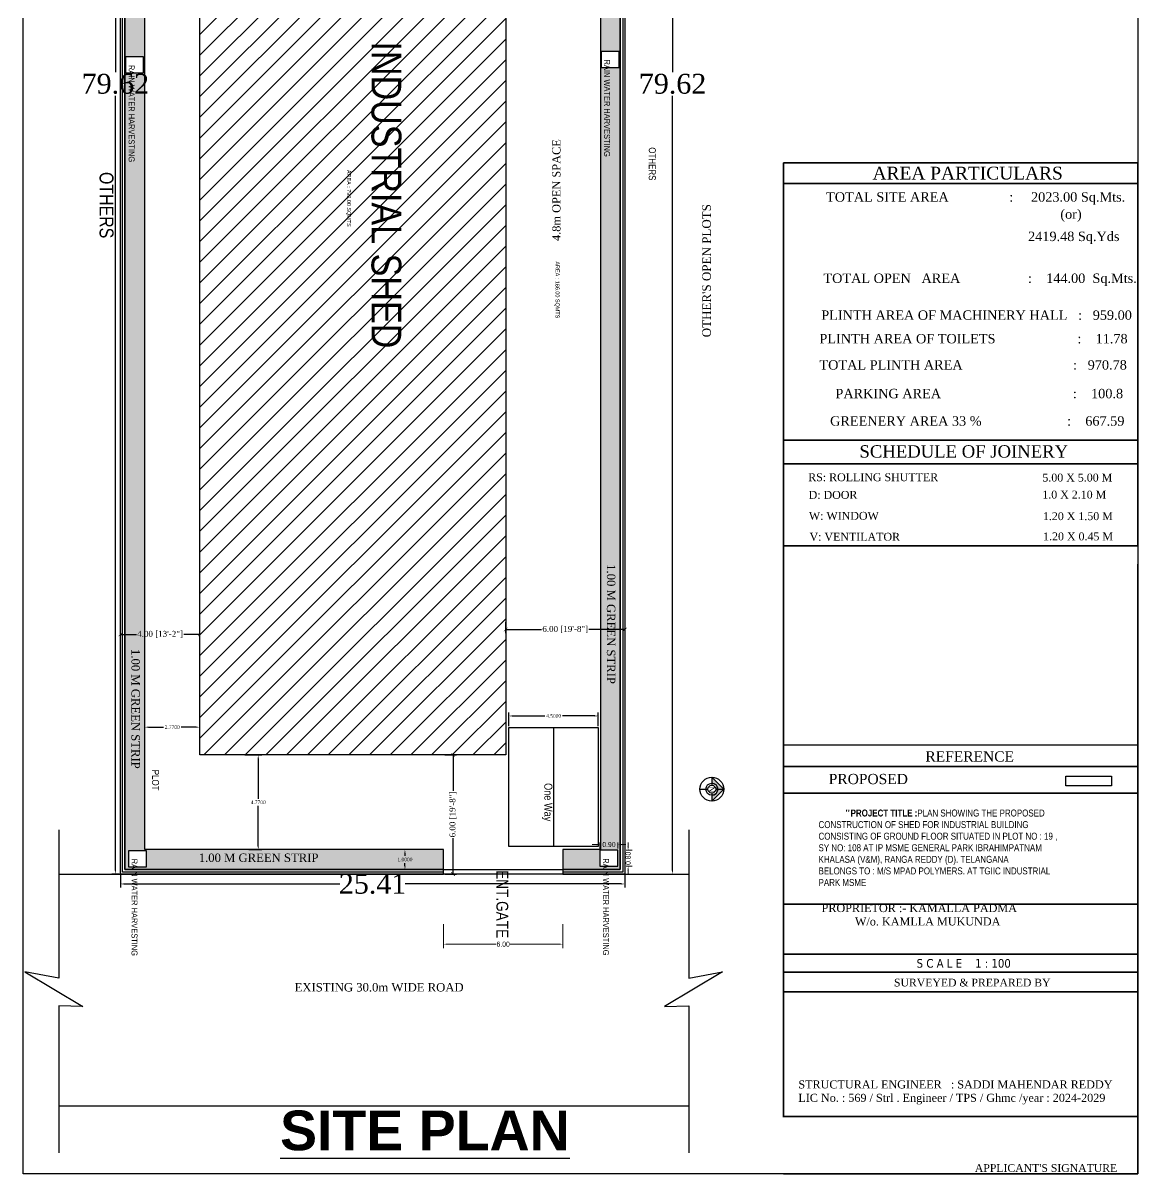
# Model space of a CAD drawing. Header units: inches. Extents: x -1613 to -235, y -419 to -299.
# Drawn here: x -1457.4 to -1401.3, y -415 to -357 of the extents above; entities that cross this region are included whole.
import ezdxf
from ezdxf.enums import TextEntityAlignment as Align

# ---------------------------------------------------------------- set-up
doc = ezdxf.new("R2010")
doc.units = ezdxf.units.IN
doc.header["$MEASUREMENT"] = 0
doc.header["$PDMODE"] = 34
doc.linetypes.add('CENTER', pattern=[0])
for name, color, linetype in [('_AccessoryUse', 32, 'Continuous'), ('_DIMENSIONW', 210, 'Continuous'), ('_Driveway', 71, 'Continuous'), ('_Plot', 7, 'Continuous'), ('_PlotAbuttingDetails', 135, 'Continuous'), ('_PrintAdditionalDetail', 193, 'Continuous'), ('_ProposedWork', 1, 'Continuous'), ('_SitePlan', 50, 'Continuous'), ('_SPLOT_DIMENSION', 7, 'Continuous'), ('_SUBSTRUCTURE_DIMENSION', 32, 'Continuous')]:
    doc.layers.add(name, color=color, linetype=linetype)
doc.layers.add('Big lines', color=210, linetype='Continuous', lineweight=35)
doc.styles.add('AutoDCRFont', font='ARIALN.TTF')
doc.styles.get("Standard").update_dxf_attribs({"font": 'times.ttf'})
doc.styles.add('TAHOMA', font='Tahoma.ttf', dxfattribs={"width": 0.96, "height": 0.3})
doc.styles.add('TIMES', font='times.ttf')
doc.dimstyles.new('DCR-PLOT-EXT', dxfattribs={"dimtxt": 0.18, "dimasz": 0.18, "dimexe": 0.18, "dimexo": 0.0625, "dimgap": 0.09, "dimtad": 0, "dimtih": 1, "dimtoh": 1, "dimdec": 4, "dimzin": 0, "dimdsep": 46, "dimtxsty": 'Standard', "dimcen": 0.09, "dimadec": 0, "dimazin": 0, "dimtfac": 1, "dimtdec": 4, "dimtofl": 0, "dimtmove": 0, "dimatfit": 3, "dimfxl": 1, "dimtolj": 1, "dimtzin": 0, "dimarcsym": 0})
doc.dimstyles.new('DCR-PLOT-INT', dxfattribs={"dimtxt": 0.25, "dimasz": 0.2, "dimexe": 0.2, "dimexo": 0.2, "dimgap": 0.09, "dimtad": 0, "dimtxsty": 'AutoDCRFont', "dimcen": 1, "dimdle": 0.1, "dimadec": 0, "dimazin": 2, "dimtfac": 1, "dimtdec": 4, "dimtofl": 0, "dimtmove": 0, "dimatfit": 3, "dimfxl": 1, "dimfxlon": 1, "dimtolj": 1, "dimtzin": 0, "dimlwd": 15, "dimlwe": 15, "dimarcsym": 0})
doc.dimstyles.get("Standard").update_dxf_attribs({"dimtxt": 0.3, "dimasz": 0.18, "dimexe": 0.18, "dimexo": 0.0625, "dimgap": 0.09, "dimtad": 0, "dimzin": 0, "dimdsep": 46, "dimtxsty": 'Standard', "dimblk": 'ARCHTICK', "dimblk2": 'ARCHTICK', "dimcen": 0.09, "dimadec": 0, "dimazin": 0, "dimtfac": 1, "dimtofl": 0, "dimtmove": 0, "dimatfit": 3, "dimfxl": 1, "dimtolj": 1, "dimtzin": 0, "dimarcsym": 0})

# ---------------------------------------------------------------- blocks, each defined once
blk = doc.blocks.new('North_PreDCR')
at = {"layer": '_PrintAdditionalDetail'}
h = blk.add_hatch(color=256, dxfattribs=at)
h.paths.add_polyline_path([(-0.6, 0), (-0.3, 0, -0.414214), (0, 0.3), (0, 0.6)])
h.paths.add_polyline_path([(0.3, 0), (0.6, 0), (0, 0.6), (0, 0.3, -0.414214)])
for p, q in [((-0.6, 0), (0, 0.6)), ((0, 0.6), (0.6, 0)), ((0, 0.2), (0, 0.6)), ((-0.6, 0), (-0.2, 0)), ((0.2, 0), (0.6, 0)), ((0, -0.6), (0, -0.2))]:
    blk.add_line(p, q, dxfattribs=at)
for radius in [0.6, 0.3, 0.2]:
    blk.add_circle((0, 0), radius, dxfattribs=at)
blk.add_arc((0, 0), 0.3, 0, 180, dxfattribs=at)
blk.add_text('N', height=0.3, dxfattribs=at).set_placement((0, 0), align=Align.MIDDLE_CENTER)
blk = doc.blocks.new('*D344')
at = {"layer": '_DIMENSIONW', "color": 0, "lineweight": -2, "transparency": 16777216}
for p, q in [((-1425.644, -320.244), (-1424.526, -320.244)), ((-1424.706, -320.424), (-1424.706, -359.454)), ((-1424.706, -399.684), (-1424.706, -360.654)), ((-1425.644, -399.864), (-1424.526, -399.864))]:
    blk.add_line(p, q, dxfattribs=at)
at = {"layer": '_DIMENSIONW', "color": 0, "transparency": 16777216}
for points in [[(-1424.736, -320.424), (-1424.676, -320.424), (-1424.706, -320.244)], [(-1424.736, -399.684), (-1424.676, -399.684), (-1424.706, -399.864)]]:
    blk.add_solid(points, dxfattribs=at)
at = {"layer": 'Defpoints', "color": 0, "transparency": 16777216}
for p in [(-1425.706, -320.244), (-1425.706, -399.864), (-1424.706, -399.864)]:
    blk.add_point(p, dxfattribs=at)
at = {"layer": '_DIMENSIONW', "color": 0, "lineweight": 15, "transparency": 16777216, "insert": (-1424.706, -360.054), "char_height": 1, "attachment_point": 5}
blk.add_mtext('\\A1;79.62', dxfattribs=at)
blk = doc.blocks.new('*D349')
at = {"color": 0, "lineweight": -2, "transparency": 16777216}
for p, q in [((-1446.261, -393.864), (-1445.398, -393.864)), ((-1445.578, -394.044), (-1445.578, -396.067)), ((-1445.578, -398.454), (-1445.578, -396.431)), ((-1446.054, -398.634), (-1445.398, -398.634))]:
    blk.add_line(p, q, dxfattribs=at)
at = {"color": 0, "transparency": 16777216}
for points in [[(-1445.608, -394.044), (-1445.548, -394.044), (-1445.578, -393.864)], [(-1445.608, -398.454), (-1445.548, -398.454), (-1445.578, -398.634)]]:
    blk.add_solid(points, dxfattribs=at)
at = {"layer": 'Defpoints', "color": 0, "transparency": 16777216}
for p in [(-1446.323, -393.864), (-1446.116, -398.634), (-1445.578, -398.634)]:
    blk.add_point(p, dxfattribs=at)
at = {"color": 0, "transparency": 16777216, "insert": (-1445.578, -396.249), "char_height": 0.18, "attachment_point": 5}
blk.add_mtext('\\A1;4.7700', dxfattribs=at)
blk = doc.blocks.new('*D350')
at = {"color": 0, "lineweight": -2, "transparency": 16777216}
for p, q in [((-1451.294, -392.55), (-1451.294, -392.283)), ((-1451.114, -392.463), (-1450.356, -392.463)), ((-1448.704, -392.463), (-1449.461, -392.463)), ((-1448.524, -392.615), (-1448.524, -392.283))]:
    blk.add_line(p, q, dxfattribs=at)
at = {"color": 0, "transparency": 16777216}
for points in [[(-1451.114, -392.433), (-1451.114, -392.493), (-1451.294, -392.463)], [(-1448.704, -392.433), (-1448.704, -392.493), (-1448.524, -392.463)]]:
    blk.add_solid(points, dxfattribs=at)
at = {"layer": 'Defpoints', "color": 0, "transparency": 16777216}
for p in [(-1451.294, -392.463), (-1451.294, -392.612), (-1448.524, -392.677)]:
    blk.add_point(p, dxfattribs=at)
at = {"color": 0, "transparency": 16777216, "insert": (-1449.909, -392.463), "char_height": 0.18, "attachment_point": 5}
blk.add_mtext('\\A1;2.7700', dxfattribs=at)
blk = doc.blocks.new('*D351')
at = {"color": 0, "lineweight": -2, "transparency": 16777216}
for p, q in [((-1437.557, -398.634), (-1438.367, -398.634)), ((-1438.187, -398.814), (-1438.187, -398.952)), ((-1438.187, -399.454), (-1438.187, -399.316)), ((-1437.601, -399.634), (-1438.367, -399.634))]:
    blk.add_line(p, q, dxfattribs=at)
at = {"color": 0, "transparency": 16777216}
for points in [[(-1438.217, -398.814), (-1438.157, -398.814), (-1438.187, -398.634)], [(-1438.217, -399.454), (-1438.157, -399.454), (-1438.187, -399.634)]]:
    blk.add_solid(points, dxfattribs=at)
at = {"layer": 'Defpoints', "color": 0, "transparency": 16777216}
for p in [(-1437.494, -398.634), (-1438.187, -399.634), (-1437.538, -399.634)]:
    blk.add_point(p, dxfattribs=at)
at = {"color": 0, "transparency": 16777216, "insert": (-1438.187, -399.134), "char_height": 0.18, "attachment_point": 5}
blk.add_mtext('\\A1;1.0000', dxfattribs=at)
blk = doc.blocks.new('*D354')
at = {"color": 0, "lineweight": -2, "transparency": 16777216}
for p, q in [((-1432.947, -392.409), (-1432.947, -391.719)), ((-1432.767, -391.899), (-1431.146, -391.899)), ((-1428.627, -391.899), (-1430.248, -391.899)), ((-1428.447, -392.409), (-1428.447, -391.719))]:
    blk.add_line(p, q, dxfattribs=at)
at = {"color": 0, "transparency": 16777216}
for points in [[(-1432.767, -391.869), (-1432.767, -391.929), (-1432.947, -391.899)], [(-1428.627, -391.869), (-1428.627, -391.929), (-1428.447, -391.899)]]:
    blk.add_solid(points, dxfattribs=at)
at = {"layer": 'Defpoints', "color": 0, "transparency": 16777216}
for p in [(-1432.947, -391.899), (-1432.947, -392.472), (-1428.447, -392.472)]:
    blk.add_point(p, dxfattribs=at)
at = {"color": 0, "transparency": 16777216, "insert": (-1430.697, -391.899), "char_height": 0.18, "attachment_point": 5}
blk.add_mtext('\\A1;4.5000', dxfattribs=at)
blk = doc.blocks.new('_ArchTick')
at = {"color": 0, "linetype": 'ByBlock', "const_width": 0.15}
blk.add_lwpolyline([(-0.5, -0.5), (0.5, 0.5)], dxfattribs=at)
blk = doc.blocks.new('*D355')
at = {"color": 0, "lineweight": -2, "transparency": 16777216}
for p, q in [((-1436.171, -393.864), (-1435.584, -393.864)), ((-1435.764, -393.864), (-1435.764, -395.675)), ((-1435.764, -399.864), (-1435.764, -398.053)), ((-1436.176, -399.864), (-1435.584, -399.864))]:
    blk.add_line(p, q, dxfattribs=at)
at = {"layer": 'Defpoints', "color": 0, "transparency": 16777216}
for p in [(-1436.234, -393.864), (-1435.764, -393.864), (-1436.239, -399.864)]:
    blk.add_point(p, dxfattribs=at)
at = {"color": 0, "lineweight": -2, "transparency": 16777216, "xscale": 0.18, "yscale": 0.18, "zscale": 0.18}
for p, rotation in [((-1435.764, -393.864), 90), ((-1435.764, -399.864), 270)]:
    blk.add_blockref('_ArchTick', p, dxfattribs=dict(at, rotation=rotation))
at = {"color": 0, "transparency": 16777216, "insert": (-1435.764, -396.864), "char_height": 0.3, "attachment_point": 5, "rotation": 90}
blk.add_mtext('\\A1;6.00 [19\'-8"]', dxfattribs=at)
blk = doc.blocks.new('*D356')
at = {"color": 0, "lineweight": -2, "transparency": 16777216}
for p, q in [((-1433.114, -387.166), (-1433.114, -387.724)), ((-1427.114, -387.167), (-1427.114, -387.724)), ((-1433.114, -387.544), (-1431.303, -387.544)), ((-1427.114, -387.544), (-1428.924, -387.544))]:
    blk.add_line(p, q, dxfattribs=at)
at = {"layer": 'Defpoints', "color": 0, "transparency": 16777216}
for p in [(-1433.114, -387.104), (-1427.114, -387.104), (-1427.114, -387.544)]:
    blk.add_point(p, dxfattribs=at)
at = {"color": 0, "lineweight": -2, "transparency": 16777216, "xscale": 0.18, "yscale": 0.18, "zscale": 0.18, "rotation": 180}
blk.add_blockref('_ArchTick', (-1433.114, -387.544), dxfattribs=at)
at = {"color": 0, "lineweight": -2, "transparency": 16777216, "xscale": 0.18, "yscale": 0.18, "zscale": 0.18}
blk.add_blockref('_ArchTick', (-1427.114, -387.544), dxfattribs=at)
at = {"color": 0, "transparency": 16777216, "insert": (-1430.114, -387.544), "char_height": 0.3, "attachment_point": 5}
blk.add_mtext('\\A1;6.00 [19\'-8"]', dxfattribs=at)
blk = doc.blocks.new('*D357')
at = {"color": 0, "lineweight": -2, "transparency": 16777216}
for p, q in [((-1452.524, -387.821), (-1452.524, -387.611)), ((-1452.524, -387.791), (-1451.719, -387.791)), ((-1448.524, -387.791), (-1449.328, -387.791)), ((-1448.524, -387.833), (-1448.524, -387.611))]:
    blk.add_line(p, q, dxfattribs=at)
at = {"layer": 'Defpoints', "color": 0, "transparency": 16777216}
for p in [(-1452.524, -387.791), (-1452.524, -387.884), (-1448.524, -387.896)]:
    blk.add_point(p, dxfattribs=at)
at = {"color": 0, "lineweight": -2, "transparency": 16777216, "xscale": 0.18, "yscale": 0.18, "zscale": 0.18, "rotation": 180}
blk.add_blockref('_ArchTick', (-1452.524, -387.791), dxfattribs=at)
at = {"color": 0, "lineweight": -2, "transparency": 16777216, "xscale": 0.18, "yscale": 0.18, "zscale": 0.18}
blk.add_blockref('_ArchTick', (-1448.524, -387.791), dxfattribs=at)
at = {"color": 0, "transparency": 16777216, "insert": (-1450.524, -387.791), "char_height": 0.3, "attachment_point": 5}
blk.add_mtext('\\A1;4.00 [13\'-2"]', dxfattribs=at)
blk = doc.blocks.new('*D331')
at = {"layer": '_SPLOT_DIMENSION', "color": 0, "lineweight": -2, "transparency": 16777216}
for p, q in [((-1452.524, -399.926), (-1452.524, -400.544)), ((-1427.114, -399.926), (-1427.114, -400.544)), ((-1452.344, -400.364), (-1441.464, -400.364)), ((-1427.294, -400.364), (-1438.173, -400.364))]:
    blk.add_line(p, q, dxfattribs=at)
at = {"layer": '_SPLOT_DIMENSION', "color": 0, "transparency": 16777216}
for points in [[(-1452.344, -400.334), (-1452.344, -400.394), (-1452.524, -400.364)], [(-1427.294, -400.334), (-1427.294, -400.394), (-1427.114, -400.364)]]:
    blk.add_solid(points, dxfattribs=at)
at = {"layer": 'Defpoints', "color": 0, "transparency": 16777216}
for p in [(-1452.524, -399.864), (-1427.114, -399.864), (-1452.524, -400.364)]:
    blk.add_point(p, dxfattribs=at)
at = {"layer": '_SPLOT_DIMENSION', "color": 0, "transparency": 16777216, "insert": (-1439.819, -400.364), "char_height": 1, "attachment_point": 5}
blk.add_mtext('\\A1;25.41', dxfattribs=at)
blk = doc.blocks.new('*D332')
at = {"layer": '_SPLOT_DIMENSION', "color": 0, "lineweight": -2, "transparency": 16777216}
for p, q in [((-1452.586, -320.244), (-1452.954, -320.244)), ((-1452.774, -320.424), (-1452.774, -359.454)), ((-1452.774, -399.684), (-1452.774, -360.654)), ((-1452.586, -399.864), (-1452.954, -399.864))]:
    blk.add_line(p, q, dxfattribs=at)
at = {"layer": '_SPLOT_DIMENSION', "color": 0, "transparency": 16777216}
for points in [[(-1452.804, -320.424), (-1452.744, -320.424), (-1452.774, -320.244)], [(-1452.804, -399.684), (-1452.744, -399.684), (-1452.774, -399.864)]]:
    blk.add_solid(points, dxfattribs=at)
at = {"layer": 'Defpoints', "color": 0, "transparency": 16777216}
for p in [(-1452.774, -320.244), (-1452.524, -320.244), (-1452.524, -399.864)]:
    blk.add_point(p, dxfattribs=at)
at = {"layer": '_SPLOT_DIMENSION', "color": 0, "transparency": 16777216, "insert": (-1452.774, -360.054), "char_height": 1, "attachment_point": 5}
blk.add_mtext('\\A1;79.62', dxfattribs=at)
blk = doc.blocks.new('*D341')
at = {"layer": '_SUBSTRUCTURE_DIMENSION', "color": 0, "linetype": 'Continuous', "lineweight": 15, "transparency": 16777216}
for p, q in [((-1426.945, -398.468), (-1426.945, -398.268)), ((-1427.045, -398.668), (-1426.745, -398.668)), ((-1427.045, -399.47), (-1426.745, -399.47)), ((-1426.945, -399.67), (-1426.945, -399.87))]:
    blk.add_line(p, q, dxfattribs=at)
at = {"layer": '_SUBSTRUCTURE_DIMENSION', "color": 0, "transparency": 16777216}
for points in [[(-1426.978, -398.468), (-1426.912, -398.468), (-1426.945, -398.668)], [(-1426.978, -399.67), (-1426.912, -399.67), (-1426.945, -399.47)]]:
    blk.add_solid(points, dxfattribs=at)
at = {"layer": 'Defpoints', "color": 0, "transparency": 16777216}
for p in [(-1427.245, -398.668), (-1427.245, -399.47), (-1426.945, -399.47)]:
    blk.add_point(p, dxfattribs=at)
at = {"layer": '_SUBSTRUCTURE_DIMENSION', "color": 0, "transparency": 16777216, "insert": (-1426.945, -399.069), "char_height": 0.25, "attachment_point": 5, "rotation": 90, "style": 'AutoDCRFont'}
blk.add_mtext('\\A1;0.80', dxfattribs=at)
blk = doc.blocks.new('*D342')
at = {"layer": '_SUBSTRUCTURE_DIMENSION', "color": 0, "linetype": 'Continuous', "lineweight": 15, "transparency": 16777216}
for p, q in [((-1428.562, -398.378), (-1428.762, -398.378)), ((-1428.362, -398.278), (-1428.362, -398.578)), ((-1427.46, -398.278), (-1427.46, -398.578)), ((-1427.26, -398.378), (-1427.06, -398.378))]:
    blk.add_line(p, q, dxfattribs=at)
at = {"layer": '_SUBSTRUCTURE_DIMENSION', "color": 0, "transparency": 16777216}
for points in [[(-1428.562, -398.344), (-1428.562, -398.411), (-1428.362, -398.378)], [(-1427.26, -398.344), (-1427.26, -398.411), (-1427.46, -398.378)]]:
    blk.add_solid(points, dxfattribs=at)
at = {"layer": 'Defpoints', "color": 0, "transparency": 16777216}
for p in [(-1428.362, -398.078), (-1428.362, -398.378), (-1427.46, -398.078)]:
    blk.add_point(p, dxfattribs=at)
at = {"layer": '_SUBSTRUCTURE_DIMENSION', "color": 0, "transparency": 16777216, "insert": (-1427.911, -398.378), "char_height": 0.25, "attachment_point": 5, "style": 'AutoDCRFont'}
blk.add_mtext('\\A1;0.90', dxfattribs=at)
blk = doc.blocks.new('*D343')
at = {"layer": '_SUBSTRUCTURE_DIMENSION', "color": 0, "linetype": 'Continuous', "lineweight": 15, "transparency": 16777216}
for p, q in [((-1436.239, -402.397), (-1436.239, -403.597)), ((-1430.239, -402.397), (-1430.239, -403.597)), ((-1436.039, -403.397), (-1433.595, -403.397)), ((-1430.439, -403.397), (-1432.882, -403.397))]:
    blk.add_line(p, q, dxfattribs=at)
at = {"layer": '_SUBSTRUCTURE_DIMENSION', "color": 0, "transparency": 16777216}
for points in [[(-1436.039, -403.364), (-1436.039, -403.431), (-1436.239, -403.397)], [(-1430.439, -403.364), (-1430.439, -403.431), (-1430.239, -403.397)]]:
    blk.add_solid(points, dxfattribs=at)
at = {"layer": 'Defpoints', "color": 0, "transparency": 16777216}
for p in [(-1436.239, -399.634), (-1430.239, -399.634), (-1430.239, -403.397)]:
    blk.add_point(p, dxfattribs=at)
at = {"layer": '_SUBSTRUCTURE_DIMENSION', "color": 0, "transparency": 16777216, "insert": (-1433.239, -403.397), "char_height": 0.25, "attachment_point": 5, "style": 'AutoDCRFont'}
blk.add_mtext('\\A1;6.00', dxfattribs=at)

msp = doc.modelspace()

# ---------------------------------------------------------------- hatches: boundary and pattern name
at = {"layer": '_Plot', "ltscale": 0.2}
h = msp.add_hatch(dxfattribs=at)
h.set_pattern_fill('AR-SAND', color=3, scale=0.2)
h.set_pattern_definition([(37.5, (0, 0), (-0.01259867, 0.385364754), [0, -0.304, 0, -0.34, 0, -0.325]), (7.5, (0, 0), (0.35395534, 0.56442921), [0, -0.164, 0, -0.274, 0, -0.105]), (327.5, (-0.246, 0), (0.62282837, 0.00113181), [0, -0.1, 0, -0.36, 0, -0.47]), (317.5, (-0.246, 0), (0.60122532, 0.17553511), [0, -0.05, 0, -0.236, 0, -0.27])])
h.paths.add_polyline_path([(-1427.34363, -326.24396), (-1452.29363, -326.24396), (-1452.29363, -399.63396), (-1436.23874, -399.63396), (-1436.23874, -398.63396), (-1451.29363, -398.63396), (-1451.29363, -327.24396), (-1428.34363, -327.24396), (-1428.34363, -398.63396), (-1430.23874, -398.63396), (-1430.23874, -399.63396), (-1427.34363, -399.63396)])
h.paths.add_polyline_path([(-1428.30571, -359.22443), (-1428.30571, -358.42164), (-1427.40376, -358.42164), (-1427.40376, -359.22443)], flags=16)
h.paths.add_polyline_path([(-1451.35838, -359.49505), (-1452.26033, -359.49505), (-1452.26033, -358.69225), (-1451.35838, -358.69225)], flags=16)
h.paths.add_polyline_path([(-1427.46023, -398.66765), (-1427.46023, -399.47044), (-1428.36218, -399.47044), (-1428.36218, -398.66765)], flags=16)
h.paths.add_polyline_path([(-1451.21068, -398.69152), (-1451.21068, -399.49431), (-1452.11263, -399.49431), (-1452.11263, -398.69152)], flags=16)
h.paths.add_polyline_path([(-1451.97292, -344.80051), (-1451.97292, -350.91406), (-1451.32446, -350.91406), (-1451.32446, -344.80051)], flags=24)
h.paths.add_polyline_path([(-1452.08051, -388.41721), (-1452.08051, -394.53076), (-1451.43205, -394.53076), (-1451.43205, -388.41721)], flags=24)
h.paths.add_polyline_path([(-1428.13051, -384.14403), (-1428.13051, -390.25758), (-1427.48205, -390.25758), (-1427.48205, -384.14403)], flags=24)
h.paths.add_polyline_path([(-1428.13051, -348.93855), (-1428.13051, -355.0521), (-1427.48205, -355.0521), (-1427.48205, -348.93855)], flags=24)
h.paths.add_polyline_path([(-1444.49071, -327.08911), (-1438.37716, -327.08911), (-1438.37716, -326.44065), (-1444.49071, -326.44065)], flags=24)
h.paths.add_polyline_path([(-1448.68442, -399.3711), (-1442.57087, -399.3711), (-1442.57087, -398.72264), (-1448.68442, -398.72264)], flags=24)
h.paths.add_polyline_path([(-1452.27788, -358.99225), (-1452.27788, -363.62875), (-1451.65332, -363.62875), (-1451.65332, -358.99225)], flags=24)
h.paths.add_polyline_path([(-1428.32326, -358.72164), (-1428.32326, -363.35813), (-1427.6987, -363.35813), (-1427.6987, -358.72164)], flags=24)
h.paths.add_polyline_path([(-1428.37973, -398.96764), (-1428.37973, -403.60414), (-1427.75517, -403.60414), (-1427.75517, -398.96764)], flags=9)
h.paths.add_polyline_path([(-1452.13017, -398.99151), (-1452.13017, -403.62801), (-1451.50562, -403.62801), (-1451.50562, -398.99151)], flags=9)
h.paths.add_polyline_path([(-1451.85354, -339.41473), (-1451.85354, -341.90914), (-1451.43717, -341.90914), (-1451.43717, -339.41473)], flags=24)
at = {"layer": '_ProposedWork'}
h = msp.add_hatch(dxfattribs=at)
h.set_pattern_fill('ANSI31', color=256, scale=5.9)
h.paths.add_polyline_path([(-1433.11363, -331.63396), (-1448.52363, -331.63396), (-1448.52363, -393.86396), (-1433.11363, -393.86396)])
h.paths.add_polyline_path([(-1443.32754, -341.45745, -1), (-1443.02754, -341.45745, -1)], flags=16)
h.paths.add_polyline_path([(-1443.17754, -340.38245), (-1443.17754, -340.30745, 0.41421356), (-1443.32754, -340.45745), (-1443.25254, -340.45745, -0.41421356)], flags=16)
h.paths.add_polyline_path([(-1440.28506, -357.52476), (-1440.28506, -373.76436), (-1437.95679, -373.76436), (-1437.95679, -357.52476)], flags=24)
h.paths.add_polyline_path([(-1441.22147, -364.33443), (-1441.22147, -366.82883), (-1440.8051, -366.82883), (-1440.8051, -364.33443)], flags=24)

# ---------------------------------------------------------------- linework, layer by layer
at = {"lineweight": 35}
for p, q in [((-1419.11299, -365.07745), (-1401.26023, -365.07745)), ((-1401.26023, -376.34332), (-1401.26023, -368.27967)), ((-1401.27581, -383.3212), (-1419.11299, -383.3212)), ((-1419.11299, -383.3212), (-1419.11299, -395.79296)), ((-1401.27581, -384.25184), (-1401.27581, -414.97653)), ((-1419.11299, -394.45141), (-1401.27581, -394.45141)), ((-1419.11299, -395.79296), (-1401.27581, -395.79296)), ((-1419.11299, -395.79296), (-1419.11299, -404.11025)), ((-1419.11299, -401.37804), (-1401.27581, -401.37804)), ((-1419.11299, -403.89609), (-1401.27581, -403.89609)), ((-1419.11299, -412.11674), (-1419.11299, -404.05309)), ((-1419.11299, -404.81336), (-1401.27581, -404.81336)), ((-1419.11299, -405.80067), (-1401.27581, -405.80067)), ((-1419.11299, -412.07411), (-1401.27581, -412.07411)), ((-1419.11299, -414.97653), (-1401.27581, -414.97653))]:
    msp.add_line(p, q, dxfattribs=at)
for p, q in [((-1419.12857, -383.3212), (-1419.12857, -393.34988)), ((-1419.12857, -393.34988), (-1401.27581, -393.34988)), ((-1418.01523, -393.34988), (-1401.27581, -393.34988))]:
    msp.add_line(p, q)
for points in [[(-1436.23874, -399.86396), (-1452.52363, -399.86396), (-1452.52363, -320.24396), (-1427.11363, -320.24396), (-1427.11363, -399.86396), (-1430.23874, -399.86396)], [(-1436.23874, -399.76396), (-1452.42363, -399.76396), (-1452.42363, -320.34396), (-1427.21363, -320.34396), (-1427.21363, -399.76396), (-1430.23874, -399.76396)], [(-1436.23874, -399.63396), (-1452.29363, -399.63396), (-1452.29363, -320.47396), (-1427.34363, -320.47396), (-1427.34363, -399.63396), (-1430.23874, -399.63396)], [(-1455.62477, -399.86396), (-1436.23874, -399.86396)], [(-1436.23874, -399.86396), (-1436.23874, -399.63396)], [(-1430.23874, -399.63396), (-1430.23874, -399.86396)], [(-1430.23874, -399.86396), (-1423.89177, -399.86396)], [(-1423.89177, -411.56609), (-1455.62477, -411.56609)]]:
    msp.add_lwpolyline(points)
msp.add_lwpolyline([(-1430.23874, -398.63396), (-1430.23874, -399.63396), (-1427.34363, -399.63396), (-1427.34363, -326.24396), (-1452.29363, -326.24396), (-1452.29363, -399.63396), (-1436.23874, -399.63396), (-1436.23874, -398.63396), (-1451.29363, -398.63396), (-1451.29363, -327.24396), (-1428.34363, -327.24396), (-1428.34363, -398.63396)], close=True)
msp.add_lwpolyline([(-1401.26023, -379.20311), (-1419.11299, -379.20311), (-1419.11299, -364.03586), (-1401.26023, -364.03586)], close=True, dxfattribs=at)
at = {"lineweight": 25}
msp.add_lwpolyline([(-1404.89626, -394.9375), (-1402.60087, -394.9375), (-1402.60087, -395.42709), (-1404.89626, -395.42709)], close=True, dxfattribs=at)
at = {"layer": '_AccessoryUse', "color": 92}
for points in [[(-1452.26033, -358.69225), (-1452.26033, -359.49505), (-1451.35838, -359.49505), (-1451.35838, -358.69225)], [(-1428.30571, -358.42164), (-1428.30571, -359.22443), (-1427.40376, -359.22443), (-1427.40376, -358.42164)], [(-1452.11263, -398.69152), (-1452.11263, -399.49431), (-1451.21068, -399.49431), (-1451.21068, -398.69152)], [(-1428.36218, -398.66765), (-1428.36218, -399.47044), (-1427.46023, -399.47044), (-1427.46023, -398.66765)]]:
    msp.add_lwpolyline(points, close=True, dxfattribs=at)
at = {"layer": '_AccessoryUse', "color": 34}
msp.add_lwpolyline([(-1430.23874, -399.63396), (-1430.23874, -399.86396), (-1436.23874, -399.86396), (-1436.23874, -399.63396)], close=True, dxfattribs=at)
at = {"layer": '_Driveway'}
msp.add_lwpolyline([(-1428.44709, -398.47171), (-1432.94709, -398.47171), (-1432.94709, -392.47171), (-1428.44709, -392.47171)], close=True, dxfattribs=at)
at = {"layer": '_Driveway', "linetype": 'CENTER'}
msp.add_lwpolyline([(-1430.69709, -392.47171), (-1430.69709, -398.47171)], dxfattribs=at)
at = {"layer": '_Plot'}
for p, q in [((-1455.62477, -397.63206), (-1455.62477, -405.11401)), ((-1423.89177, -397.63206), (-1423.89177, -405.11401)), ((-1455.62477, -405.11401), (-1457.32908, -404.78555)), ((-1457.32908, -404.78555), (-1454.41235, -406.54053)), ((-1422.18747, -404.78555), (-1425.10419, -406.54053)), ((-1423.89177, -405.11401), (-1422.18747, -404.78555)), ((-1454.41235, -406.54053), (-1455.62477, -406.50805)), ((-1455.62477, -406.50805), (-1455.62477, -413.90614)), ((-1425.10419, -406.54053), (-1423.89177, -406.50805)), ((-1423.89177, -406.50805), (-1423.89177, -413.90614))]:
    msp.add_line(p, q, dxfattribs=at)
msp.add_lwpolyline([(-1427.11363, -320.24396), (-1427.11363, -399.86396), (-1452.52363, -399.86396), (-1452.52363, -320.24396)], close=True, dxfattribs=at)
at = {"layer": '_ProposedWork'}
msp.add_lwpolyline([(-1433.11363, -331.63396), (-1433.11363, -393.86396), (-1448.52363, -393.86396), (-1448.52363, -331.63396)], close=True, dxfattribs=at)
at = {"layer": '_SitePlan'}
msp.add_lwpolyline([(-1401.27581, -306.22245), (-1401.27581, -414.97653), (-1457.42755, -414.97653), (-1457.42755, -306.22245)], close=True, dxfattribs=at)
at = {"layer": 'Big lines', "color": 7}
for p, q in [((-1401.26023, -378.51726), (-1401.26023, -383.3212)), ((-1419.11299, -379.20311), (-1401.26023, -379.20311)), ((-1405.25215, -383.3212), (-1419.11299, -383.3212))]:
    msp.add_line(p, q, dxfattribs=at)
msp.add_lwpolyline([(-1401.26023, -377.99985), (-1419.11299, -377.99985), (-1419.11299, -383.3212)], dxfattribs=at)

# ---------------------------------------------------------------- block references
at = {"layer": '_PrintAdditionalDetail', "rotation": 270}
msp.add_blockref('North_PreDCR', (-1422.72763, -395.58796), dxfattribs=at)

# ---------------------------------------------------------------- texts
at = {"style": 'TIMES'}
for s, height, rotation, p in [('4.8m OPEN SPACE', 0.4116571, 90, (-1430.35313, -367.96783)), ("OTHER'S OPEN PLOTS", 0.4341136, 90, (-1422.77495, -372.81898)), ('1.00 M GREEN STRIP', 0.4228543, 270, (-1428.01298, -384.2521)), ('1.00 M GREEN STRIP', 0.4228543, 270, (-1451.96298, -388.52528))]:
    msp.add_text(s, height=height, rotation=rotation, dxfattribs=at).set_placement(p)
at = {"lineweight": 25}
for s, height, style, p in [('AREA PARTICULARS', 0.6469997, 'TIMES', (-1414.63109, -364.86996)), ('TOTAL SITE AREA                 :     2023.00 Sq.Mts.', 0.4750782, 'TIMES', (-1416.97159, -365.98462)), ('(or)', 0.475078, 'TIMES', (-1405.17173, -366.84928)), ('2419.48 Sq.Yds', 0.4750782, 'TIMES', (-1406.79734, -367.97019)), ('TOTAL OPEN   AREA                   :    144.00  Sq.Mts.', 0.4750782, 'TIMES', (-1417.10708, -370.0808)), ('PLINTH AREA OF MACHINERY HALL   :   959.00', 0.4750782, 'TIMES', (-1417.21353, -371.93909)), ('PLINTH AREA OF TOILETS                       :    11.78', 0.4750782, 'TIMES', (-1417.3073, -373.12525)), ('TOTAL PLINTH AREA                               :   970.78', 0.4750782, 'TIMES', (-1417.3073, -374.44743)), ('    PARKING AREA                                     :    100.8', 0.4750782, 'TIMES', (-1417.21833, -375.89155)), ('GREENERY AREA 33 %%%                        :    667.59', 0.4750782, 'TIMES', (-1416.7706, -377.27262)), ('PROPOSED', 0.516205, 'TIMES', (-1416.83793, -395.33303)), ('S C A L E    1 : 100', 0.4341136, 'TAHOMA', (-1412.41171, -404.58072)), ('SURVEYED & PREPARED BY', 0.3907022, 'TIMES', (-1413.55055, -405.52831)), ("APPLICANT'S SIGNATURE", 0.3907022, 'TIMES', (-1409.47759, -414.87083))]:
    msp.add_text(s, height=height, dxfattribs=dict(at, style=style)).set_placement(p)
at = {"color": 7, "lineweight": 25, "style": 'TIMES'}
msp.add_text('SCHEDULE OF JOINERY', height=0.6232252, dxfattribs=at).set_placement((-1415.29084, -378.88116))
at = {"color": 7, "lineweight": 25, "ltscale": 0.2, "style": 'TIMES'}
for s, height, p in [('RS: ROLLING SHUTTER', 0.3979375, (-1417.87086, -380.06961)), ('5.00 X 5.00 M', 0.3979375, (-1406.077, -380.08739)), ('D: DOOR', 0.397937, (-1417.84961, -380.95821)), ('  1.0 X 2.10 M', 0.3979375, (-1406.38089, -380.94531)), ('W: WINDOW', 0.397937, (-1417.83657, -382.0128)), ('1.20 X 1.50 M', 0.3979375, (-1406.04977, -382.03057)), ('V: VENTILATOR', 0.3979375, (-1417.80525, -383.06758)), ('1.20 X 0.45 M', 0.3979375, (-1406.04041, -383.04938))]:
    msp.add_text(s, height=height, dxfattribs=at).set_placement(p)
at = {"lineweight": 25, "style": 'TIMES'}
msp.add_text('REFERENCE', height=0.516205, dxfattribs=at).set_placement((-1407.50617, -394.1969), align=Align.RIGHT)
at = {"style": 'TIMES'}
for s, p in [('1.00 M GREEN STRIP', (-1448.57634, -399.25357)), (' EXISTING 30.0m WIDE ROAD', (-1443.90611, -405.78052))]:
    msp.add_text(s, height=0.4228543, dxfattribs=at).set_placement(p)
at = {"char_height": 0.2, "attachment_point": 1, "rotation": 270, "style": 'AutoDCRFont'}
for s, insert in [('AREA : 790.00 SQMTS', (-1440.90912, -364.3847)), ('AREA : 186.00 SQMTS', (-1430.40128, -368.99616))]:
    msp.add_mtext_dynamic_manual_height_columns(s, width=2.7925012, gutter_width=1, heights=[0], dxfattribs=dict(at, insert=insert))
at = {"attachment_point": 1}
for s, insert, char_height, width in [('{\\H0.86383x;        \\fTimes New Roman|b1|i0|c0|p18;  "\\fArial Narrow|b1|i0|c0|p34;PROJECT TITLE :\\fArial Narrow|b0|i0|c0|p34;PLAN SHOWING THE PROPOSED CONSTRUCTION OF SHED FOR INDUSTRIAL BUILDING CONSISTING OF GROUND FLOOR SITUATED IN PLOT NO : 19 , SY NO: 108 AT IP MSME GENERAL PARK IBRAHIMPATNAM KHALASA (V&M), RANGA REDDY (D). TELANGANA\\P\\pxqc;BELONGS TO : M/S MPAD POLYMERS. AT TGIIC INDUSTRIAL PARK MSME}\\P\\P\\pq*; PROPRIETOR :- KAMALLA PADMA                             W/o. KAMLLA MUKUNDA', (-1417.35206, -396.61462), 0.40517269, 12.4667792), ('STRUCTURAL ENGINEER   : SADDI MAHENDAR REDDY\\PLIC No. : 569 / Strl . Engineer / TPS / Ghmc /year : 2024-2029', (-1418.3698, -410.26099), 0.4051727, 15.706429)]:
    msp.add_mtext(s, dxfattribs=dict(at, insert=insert, char_height=char_height, width=width))
at = {"layer": '_AccessoryUse', "color": 92, "char_height": 0.3, "attachment_point": 1, "rotation": 270, "style": 'AutoDCRFont'}
for insert in [(-1427.85474, -358.82303), (-1451.80936, -359.09365), (-1451.66165, -399.09291), (-1427.91121, -399.06904)]:
    msp.add_mtext('RAIN WATER HARVESTING', dxfattribs=dict(at, insert=insert))
at = {"layer": '_AccessoryUse', "color": 34, "insert": (-1432.9835, -399.66894), "char_height": 0.597829, "attachment_point": 1, "rotation": 270, "style": 'AutoDCRFont'}
msp.add_mtext('ENT.GATE', dxfattribs=at)
at = {"layer": '_Driveway', "insert": (-1430.7623, -395.28166), "char_height": 0.403424, "attachment_point": 1, "rotation": 270, "style": 'AutoDCRFont'}
msp.add_mtext('One Way', dxfattribs=at)
at = {"layer": '_Plot', "insert": (-1450.57518, -394.60877), "char_height": 0.35, "attachment_point": 1, "rotation": 270, "style": 'AutoDCRFont'}
msp.add_mtext_dynamic_manual_height_columns('PLOT', width=0.427162, gutter_width=1, heights=[0], dxfattribs=at)
at = {"layer": '_PlotAbuttingDetails', "attachment_point": 1, "rotation": 270, "style": 'AutoDCRFont'}
for width, gutter_width, insert, char_height in [(8.5806271, 1, (-1425.55227, -363.24669), 0.35), (17.1612542, 2, (-1452.87112, -364.48993), 0.7)]:
    msp.add_mtext_dynamic_manual_height_columns('OTHERS', width=width, gutter_width=gutter_width, heights=[0], dxfattribs=dict(at, insert=insert, char_height=char_height))
at = {"layer": '_ProposedWork', "color": 0, "style": 'AutoDCRFont'}
msp.add_text('INDUSTRIAL SHED', height=1.5000001, rotation=270, dxfattribs=at).set_placement((-1439.87144, -357.91281))
at = {"layer": '_SitePlan', "color": 6, "insert": (-1444.47835, -411.78114), "char_height": 2, "attachment_point": 1}
msp.add_mtext_dynamic_manual_height_columns('{\\fArial|b1|i0|c0|p34;\\LSITE PLAN}', width=20.4216357, gutter_width=5, heights=[0], dxfattribs=at)

# ---------------------------------------------------------------- dimensions: what is measured, and where the dimension line sits
for base, p1, p2, picture, middle in [((-1452.52363, -387.79084), (-1448.52363, -387.89592), (-1452.52363, -387.88396), '*D357', (-1450.52363, -387.79084)), ((-1427.11363, -387.54434), (-1433.11363, -387.10373), (-1427.11363, -387.10427), '*D356', (-1430.11363, -387.54434))]:
    dim = msp.add_linear_dim(base=base, p1=p1, p2=p2, dimstyle='Standard')
    dim.commit()
    dim.dimension.update_dxf_attribs({"geometry": picture, "text_midpoint": middle})
for base, p1, p2, picture, middle in [((-1432.94709, -391.89917), (-1428.44709, -392.47171), (-1432.94709, -392.47171), '*D354', (-1430.69709, -391.89917)), ((-1451.29363, -392.46253), (-1448.52363, -392.67702), (-1451.29363, -392.61232), '*D350', (-1449.90863, -392.46253))]:
    dim = msp.add_linear_dim(base=base, p1=p1, p2=p2, dimstyle='DCR-PLOT-INT', override={"dimtxt": 0.18, "dimasz": 0.18, "dimexe": 0.18, "dimexo": 0.0625, "dimtih": 1, "dimtoh": 1, "dimdec": 4, "dimzin": 0, "dimdsep": 46, "dimtxsty": 'Standard', "dimcen": 0.09, "dimdle": 0, "dimazin": 0, "dimfxlon": 0, "dimlwd": 65534, "dimlwe": 65534})
    dim.commit()
    dim.dimension.update_dxf_attribs({"geometry": picture, "text_midpoint": middle})
dim = msp.add_linear_dim(base=(-1435.76418, -393.86396), p1=(-1436.23874, -399.86396), p2=(-1436.23371, -393.86396), angle=270, dimstyle='Standard')
dim.commit()
dim.dimension.update_dxf_attribs({"geometry": '*D355', "text_midpoint": (-1435.76418, -396.86396)})
for base, p1, p2, picture, middle in [((-1445.5781, -398.63396), (-1446.32322, -393.86396), (-1446.11618, -398.63396), '*D349', (-1445.5781, -396.24896)), ((-1438.18664, -399.63396), (-1437.49428, -398.63396), (-1437.53818, -399.63396), '*D351', (-1438.18664, -399.13396))]:
    dim = msp.add_linear_dim(base=base, p1=p1, p2=p2, angle=270, dimstyle='DCR-PLOT-INT', override={"dimtxt": 0.18, "dimasz": 0.18, "dimexe": 0.18, "dimexo": 0.0625, "dimtih": 1, "dimtoh": 1, "dimdec": 4, "dimzin": 0, "dimdsep": 46, "dimtxsty": 'Standard', "dimcen": 0.09, "dimdle": 0, "dimazin": 0, "dimfxlon": 0, "dimlwd": 65534, "dimlwe": 65534})
    dim.commit()
    dim.dimension.update_dxf_attribs({"geometry": picture, "text_midpoint": middle})
at = {"layer": '_DIMENSIONW', "lineweight": 15}
dim = msp.add_aligned_dim(p1=(-1425.70616, -320.24396), p2=(-1425.70616, -399.86396), distance=1, text='79.62', dimstyle='DCR-PLOT-EXT', override={"dimtxt": 1, "dimdec": 3}, dxfattribs=at)
dim.commit()
dim.dimension.update_dxf_attribs({"geometry": '*D344', "text_midpoint": (-1424.70616, -360.05396)})
at = {"layer": '_SPLOT_DIMENSION'}
for p1, p2, distance, text, picture, middle in [((-1452.52363, -399.86396), (-1452.52363, -320.24396), 0.25, '79.62', '*D332', (-1452.77363, -360.05396)), ((-1427.11363, -399.86396), (-1452.52363, -399.86396), 0.5, '25.41', '*D331', (-1439.81863, -400.36396))]:
    dim = msp.add_aligned_dim(p1=p1, p2=p2, distance=distance, text=text, dimstyle='DCR-PLOT-EXT', override={"dimtxt": 1}, dxfattribs=at)
    dim.commit()
    dim.dimension.update_dxf_attribs({"geometry": picture, "text_midpoint": middle})
at = {"layer": '_SUBSTRUCTURE_DIMENSION', "color": 32}
for p1, p2, text, picture, middle in [((-1427.46023, -398.07761), (-1428.36218, -398.07761), '0.90', '*D342', (-1427.91121, -398.37761)), ((-1427.24516, -398.66765), (-1427.24516, -399.47044), '0.80', '*D341', (-1426.94516, -399.06904))]:
    dim = msp.add_aligned_dim(p1=p1, p2=p2, distance=0.3, text=text, dimstyle='DCR-PLOT-INT', override={"dimtxt": 0.25, "dimasz": 0.2, "dimexe": 0.2, "dimexo": 0.2, "dimtih": 0, "dimtoh": 0, "dimdec": 2, "dimzin": 8, "dimdsep": 44, "dimtxsty": 'AutoDCRFont', "dimcen": 1, "dimdle": 0.1, "dimazin": 2, "dimfxlon": 1, "dimlwd": 15, "dimlwe": 15}, dxfattribs=at)
    dim.commit()
    dim.dimension.update_dxf_attribs({"geometry": picture, "text_midpoint": middle})
dim = msp.add_linear_dim(base=(-1430.23874, -403.39746), p1=(-1436.23874, -399.63396), p2=(-1430.23874, -399.63396), angle=0, text='6.00', dimstyle='DCR-PLOT-INT', dxfattribs=at)
dim.commit()
dim.dimension.update_dxf_attribs({"geometry": '*D343', "text_midpoint": (-1433.23874, -403.39746), "dimtype": 161})

doc.saveas('drawing.dxf')
